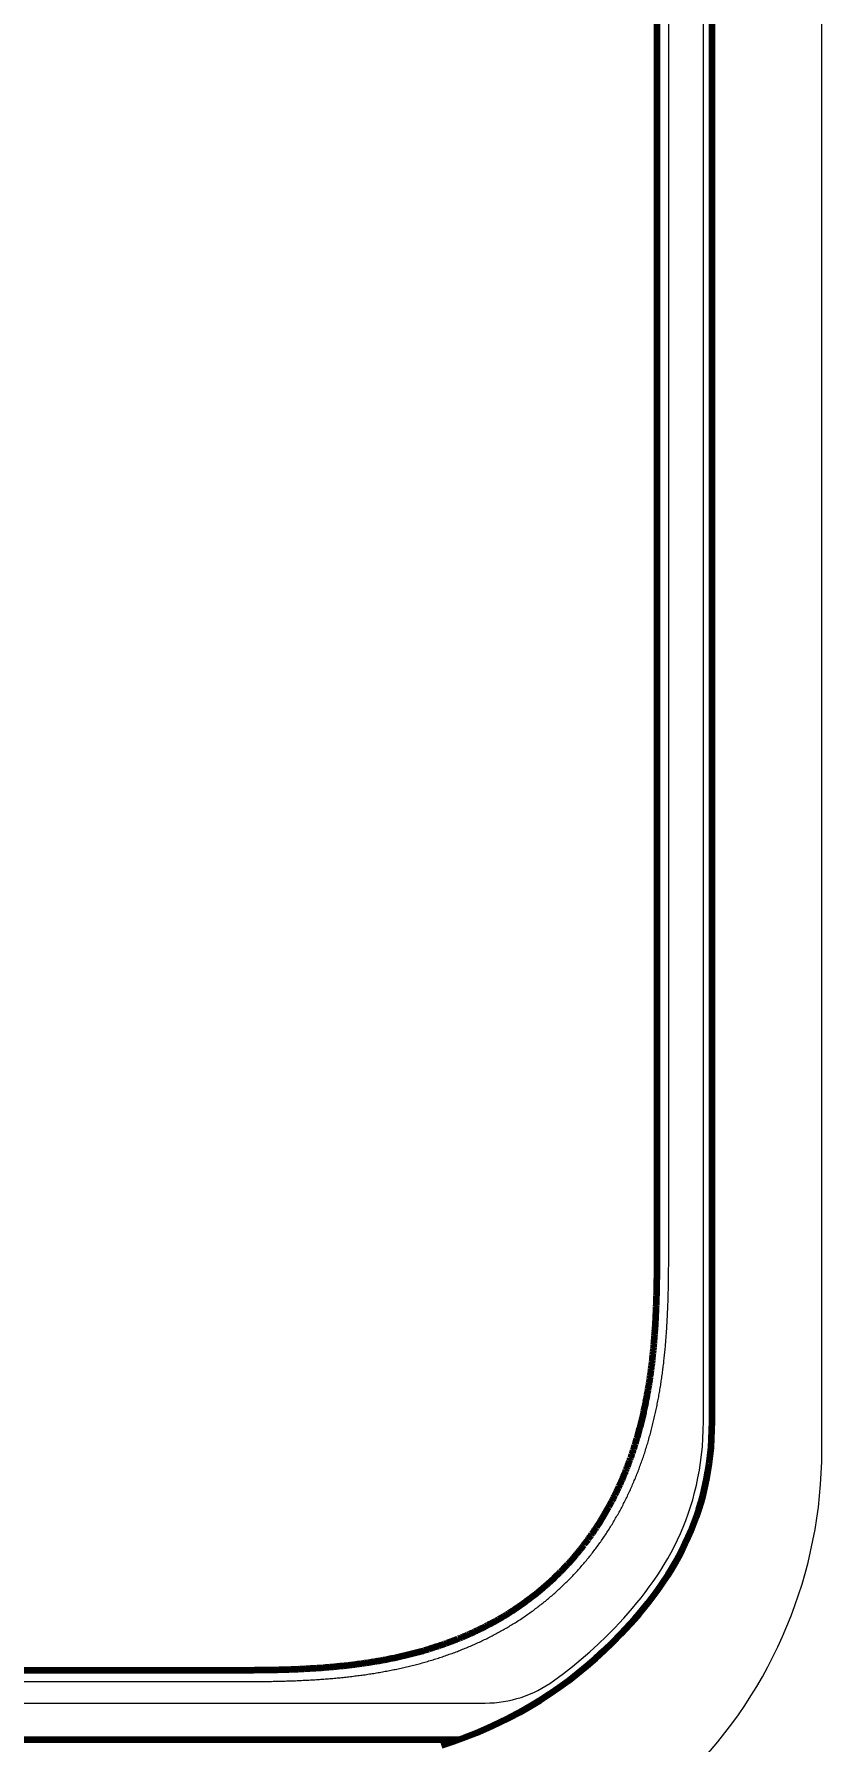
# Model space of a CAD drawing. Header units: millimetres. Extents: x 1773 to 2105, y 395 to 649.
# Drawn here: x 1850.51 to 1864.14, y 512.66 to 542.21 of the extents above; entities that cross this region are included whole.
import ezdxf

# ---------------------------------------------------------------- set-up
doc = ezdxf.new("R2010")
doc.units = ezdxf.units.MM
for name, color, linetype, lineweight in [('AA.drawing', 7, 'Continuous', 100), ('CG', 3, 'Continuous', 20), ('P_ENCAP.drawing', 30, 'Continuous', 100), ('P_OLED.drawing', 3, 'Continuous', 100), ('POL', 202, 'Continuous', 5)]:
    doc.layers.add(name, color=color, linetype=linetype, lineweight=lineweight)
doc.layers.add('DST', color=253, linetype='Continuous')
doc.styles.add('宋体', font='')
doc.styles.get('宋体').set_extended_font_data('SimSun')
doc.dimstyles.new('Z0.8', dxfattribs={"dimscale": 0.8, "dimtxt": 2.5, "dimasz": 2.2, "dimexe": 1.25, "dimexo": 0.625, "dimtad": 0, "dimdsep": 46, "dimtxsty": '宋体', "dimcen": 2.5, "dimadec": 0, "dimazin": 0, "dimtfac": 1, "dimtmove": 0, "dimatfit": 3, "dimfxl": 1, "dimlwd": 25, "dimlwe": 25, "dimarcsym": 0})

# ---------------------------------------------------------------- blocks, each defined once
blk = doc.blocks.new('*D12')
at = {"layer": 'Defpoints', "color": 0, "ltscale": 0.1}
for p in [(1861.294, 561.651), (1822.904, 531.079), (1861.294, 529.648)]:
    blk.add_point(p, dxfattribs=at)
at = {"layer": 'DST', "color": 3, "linetype": 'ByBlock', "lineweight": 25, "ltscale": 0.1}
for p, q in [((1822.904, 531.579), (1822.904, 562.651)), ((1861.294, 530.148), (1861.294, 562.651)), ((1824.664, 561.651), (1835.252, 561.651)), ((1859.534, 561.651), (1848.945, 561.651))]:
    blk.add_line(p, q, dxfattribs=at)
at = {"layer": 'DST', "color": 3, "ltscale": 0.1}
for points in [[(1824.664, 561.944), (1824.664, 561.358), (1822.904, 561.651)], [(1859.534, 561.944), (1859.534, 561.358), (1861.294, 561.651)]]:
    blk.add_solid(points, dxfattribs=at)
at = {"layer": 'DST', "color": 4, "ltscale": 0.1, "insert": (1842.099, 561.651), "char_height": 2, "attachment_point": 5, "style": '宋体'}
blk.add_mtext('A.A 38.39', dxfattribs=at)

msp = doc.modelspace()

# ---------------------------------------------------------------- linework, layer by layer
at = {"layer": 'AA.drawing', "color": 7, "linetype": 'Continuous', "lineweight": 100}
msp.add_lwpolyline([(1830.352, 513.903), (1853.845, 513.903), (1853.871, 513.903), (1853.897, 513.903), (1853.922, 513.903), (1853.948, 513.903), (1853.974, 513.903), (1854, 513.903), (1854.026, 513.903), (1854.051, 513.903), (1854.077, 513.903), (1854.129, 513.904), (1854.154, 513.904), (1854.18, 513.904), (1854.206, 513.904), (1854.232, 513.904), (1854.257, 513.904), (1854.283, 513.904), (1854.309, 513.904), (1854.335, 513.905), (1854.36, 513.905), (1854.386, 513.905), (1854.412, 513.905), (1854.438, 513.906), (1854.463, 513.906), (1854.489, 513.906), (1854.515, 513.907), (1854.54, 513.907), (1854.566, 513.907), (1854.592, 513.908), (1854.617, 513.908), (1854.643, 513.909), (1854.669, 513.909), (1854.694, 513.91), (1854.72, 513.91), (1854.746, 513.911), (1854.771, 513.912), (1854.797, 513.912), (1854.823, 513.913), (1854.848, 513.914), (1854.874, 513.915), (1854.899, 513.915), (1854.925, 513.916), (1854.951, 513.917), (1854.976, 513.918), (1855.002, 513.919), (1855.027, 513.92), (1855.053, 513.921), (1855.078, 513.922), (1855.104, 513.923), (1855.129, 513.924), (1855.155, 513.926), (1855.18, 513.927), (1855.206, 513.928), (1855.231, 513.929), (1855.256, 513.931), (1855.282, 513.932), (1855.307, 513.934), (1855.333, 513.935), (1855.358, 513.937), (1855.383, 513.938), (1855.409, 513.94), (1855.434, 513.942), (1855.459, 513.944), (1855.485, 513.945), (1855.51, 513.947), (1855.535, 513.949), (1855.56, 513.951), (1855.585, 513.953), (1855.611, 513.955), (1855.636, 513.957), (1855.661, 513.96), (1855.686, 513.962), (1855.711, 513.964), (1855.736, 513.966), (1855.761, 513.969), (1855.786, 513.971), (1855.812, 513.974), (1855.837, 513.976), (1855.862, 513.979), (1855.887, 513.982), (1855.911, 513.984), (1855.936, 513.987), (1855.961, 513.99), (1855.986, 513.993), (1856.011, 513.996), (1856.036, 513.999), (1856.061, 514.002), (1856.086, 514.005), (1856.11, 514.009), (1856.135, 514.012), (1856.16, 514.015), (1856.184, 514.019), (1856.209, 514.022), (1856.234, 514.026), (1856.258, 514.03), (1856.283, 514.033), (1856.307, 514.037), (1856.332, 514.041), (1856.357, 514.045), (1856.381, 514.049), (1856.405, 514.053), (1856.43, 514.057), (1856.454, 514.061), (1856.479, 514.065), (1856.503, 514.07), (1856.527, 514.074), (1856.552, 514.078), (1856.576, 514.083), (1856.6, 514.088), (1856.624, 514.092), (1856.648, 514.097), (1856.672, 514.102), (1856.696, 514.107), (1856.721, 514.112), (1856.745, 514.117), (1856.769, 514.122), (1856.792, 514.127), (1856.816, 514.132), (1856.84, 514.137), (1856.864, 514.143), (1856.888, 514.148), (1856.912, 514.154), (1856.935, 514.159), (1856.959, 514.165), (1856.983, 514.171), (1857.006, 514.177), (1857.03, 514.183), (1857.054, 514.189), (1857.077, 514.195), (1857.101, 514.201), (1857.124, 514.207), (1857.147, 514.213), (1857.171, 514.22), (1857.194, 514.226), (1857.217, 514.233), (1857.241, 514.239), (1857.264, 514.246), (1857.287, 514.253), (1857.31, 514.26), (1857.333, 514.267), (1857.356, 514.274), (1857.379, 514.281), (1857.402, 514.288), (1857.425, 514.295), (1857.448, 514.303), (1857.471, 514.31), (1857.493, 514.317), (1857.516, 514.325), (1857.539, 514.333), (1857.561, 514.34), (1857.584, 514.348), (1857.607, 514.356), (1857.629, 514.364), (1857.652, 514.372), (1857.674, 514.38), (1857.696, 514.388), (1857.719, 514.397), (1857.741, 514.405), (1857.763, 514.414), (1857.785, 514.422), (1857.807, 514.431), (1857.829, 514.439), (1857.851, 514.448), (1857.873, 514.457), (1857.895, 514.466), (1857.917, 514.475), (1857.939, 514.484), (1857.961, 514.493), (1857.982, 514.503), (1858.004, 514.512), (1858.026, 514.521), (1858.047, 514.531), (1858.069, 514.541), (1858.09, 514.55), (1858.112, 514.56), (1858.133, 514.57), (1858.154, 514.58), (1858.176, 514.59), (1858.197, 514.6), (1858.218, 514.61), (1858.239, 514.62), (1858.26, 514.631), (1858.281, 514.641), (1858.302, 514.652), (1858.323, 514.662), (1858.343, 514.673), (1858.364, 514.684), (1858.385, 514.695), (1858.405, 514.705), (1858.426, 514.716), (1858.446, 514.728), (1858.467, 514.739), (1858.487, 514.75), (1858.508, 514.761), (1858.528, 514.773), (1858.548, 514.784), (1858.568, 514.796), (1858.588, 514.808), (1858.608, 514.819), (1858.628, 514.831), (1858.648, 514.843), (1858.668, 514.855), (1858.688, 514.867), (1858.707, 514.879), (1858.727, 514.892), (1858.747, 514.904), (1858.766, 514.916), (1858.785, 514.929), (1858.805, 514.941), (1858.824, 514.954), (1858.843, 514.967), (1858.863, 514.98), (1858.882, 514.993), (1858.901, 515.006), (1858.92, 515.019), (1858.939, 515.032), (1858.958, 515.045), (1858.976, 515.058), (1858.995, 515.072), (1859.014, 515.085), (1859.032, 515.099), (1859.051, 515.112), (1859.069, 515.126), (1859.088, 515.14), (1859.106, 515.154), (1859.124, 515.168), (1859.142, 515.182), (1859.161, 515.196), (1859.179, 515.21), (1859.197, 515.224), (1859.215, 515.239), (1859.232, 515.253), (1859.25, 515.268), (1859.268, 515.282), (1859.285, 515.297), (1859.303, 515.312), (1859.32, 515.327), (1859.338, 515.342), (1859.355, 515.357), (1859.372, 515.372), (1859.39, 515.387), (1859.407, 515.402), (1859.424, 515.417), (1859.441, 515.433), (1859.458, 515.448), (1859.474, 515.464), (1859.491, 515.479), (1859.508, 515.495), (1859.524, 515.511), (1859.541, 515.527), (1859.557, 515.543), (1859.574, 515.559), (1859.59, 515.575), (1859.606, 515.591), (1859.623, 515.607), (1859.639, 515.623), (1859.655, 515.64), (1859.671, 515.656), (1859.686, 515.673), (1859.702, 515.689), (1859.718, 515.706), (1859.733, 515.723), (1859.749, 515.739), (1859.764, 515.756), (1859.78, 515.773), (1859.795, 515.79), (1859.81, 515.807), (1859.826, 515.825), (1859.841, 515.842), (1859.856, 515.859), (1859.87, 515.877), (1859.885, 515.894), (1859.9, 515.912), (1859.915, 515.929), (1859.929, 515.947), (1859.944, 515.965), (1859.958, 515.983), (1859.973, 516), (1859.987, 516.018), (1860.001, 516.037), (1860.015, 516.055), (1860.029, 516.073), (1860.043, 516.091), (1860.057, 516.109), (1860.071, 516.128), (1860.085, 516.146), (1860.098, 516.165), (1860.112, 516.183), (1860.125, 516.202), (1860.139, 516.221), (1860.152, 516.24), (1860.165, 516.258), (1860.178, 516.277), (1860.192, 516.296), (1860.205, 516.315), (1860.217, 516.334), (1860.23, 516.354), (1860.243, 516.373), (1860.256, 516.392), (1860.268, 516.412), (1860.281, 516.431), (1860.293, 516.451), (1860.306, 516.47), (1860.318, 516.49), (1860.33, 516.509), (1860.342, 516.529), (1860.354, 516.549), (1860.366, 516.569), (1860.378, 516.589), (1860.39, 516.609), (1860.401, 516.629), (1860.413, 516.649), (1860.424, 516.669), (1860.436, 516.69), (1860.447, 516.71), (1860.458, 516.73), (1860.47, 516.751), (1860.481, 516.771), (1860.492, 516.792), (1860.503, 516.812), (1860.513, 516.833), (1860.524, 516.854), (1860.535, 516.875), (1860.545, 516.895), (1860.556, 516.916), (1860.566, 516.937), (1860.577, 516.958), (1860.587, 516.979), (1860.597, 517), (1860.607, 517.022), (1860.617, 517.043), (1860.627, 517.064), (1860.637, 517.085), (1860.647, 517.107), (1860.657, 517.128), (1860.666, 517.15), (1860.676, 517.171), (1860.685, 517.193), (1860.695, 517.215), (1860.704, 517.236), (1860.713, 517.258), (1860.722, 517.28), (1860.731, 517.302), (1860.74, 517.324), (1860.749, 517.346), (1860.758, 517.368), (1860.766, 517.39), (1860.775, 517.412), (1860.784, 517.434), (1860.792, 517.456), (1860.8, 517.478), (1860.809, 517.501), (1860.817, 517.523), (1860.825, 517.546), (1860.833, 517.568), (1860.841, 517.59), (1860.849, 517.613), (1860.857, 517.636), (1860.864, 517.658), (1860.872, 517.681), (1860.88, 517.704), (1860.887, 517.726), (1860.895, 517.749), (1860.902, 517.772), (1860.909, 517.795), (1860.916, 517.818), (1860.923, 517.841), (1860.93, 517.864), (1860.937, 517.887), (1860.944, 517.91), (1860.951, 517.933), (1860.958, 517.957), (1860.964, 517.98), (1860.971, 518.003), (1860.977, 518.026), (1860.984, 518.05), (1860.99, 518.073), (1860.996, 518.097), (1861.002, 518.12), (1861.008, 518.144), (1861.014, 518.167), (1861.02, 518.191), (1861.026, 518.214), (1861.032, 518.238), (1861.038, 518.262), (1861.043, 518.285), (1861.049, 518.309), (1861.054, 518.333), (1861.06, 518.357), (1861.065, 518.381), (1861.07, 518.405), (1861.075, 518.429), (1861.08, 518.453), (1861.086, 518.477), (1861.09, 518.501), (1861.095, 518.525), (1861.1, 518.549), (1861.105, 518.573), (1861.11, 518.597), (1861.114, 518.621), (1861.119, 518.646), (1861.123, 518.67), (1861.128, 518.694), (1861.132, 518.718), (1861.136, 518.743), (1861.14, 518.767), (1861.144, 518.792), (1861.148, 518.816), (1861.152, 518.841), (1861.156, 518.865), (1861.16, 518.89), (1861.164, 518.914), (1861.168, 518.939), (1861.171, 518.963), (1861.175, 518.988), (1861.178, 519.013), (1861.182, 519.037), (1861.185, 519.062), (1861.188, 519.087), (1861.192, 519.112), (1861.195, 519.136), (1861.198, 519.161), (1861.201, 519.186), (1861.204, 519.211), (1861.207, 519.236), (1861.21, 519.261), (1861.213, 519.286), (1861.215, 519.311), (1861.218, 519.336), (1861.221, 519.361), (1861.223, 519.386), (1861.226, 519.411), (1861.228, 519.436), (1861.231, 519.461), (1861.233, 519.486), (1861.235, 519.511), (1861.238, 519.536), (1861.24, 519.561), (1861.242, 519.586), (1861.244, 519.612), (1861.246, 519.637), (1861.248, 519.662), (1861.25, 519.687), (1861.252, 519.713), (1861.254, 519.738), (1861.255, 519.763), (1861.257, 519.788), (1861.259, 519.814), (1861.26, 519.839), (1861.262, 519.865), (1861.263, 519.89), (1861.265, 519.915), (1861.266, 519.941), (1861.268, 519.966), (1861.269, 519.992), (1861.27, 520.017), (1861.272, 520.042), (1861.273, 520.068), (1861.274, 520.093), (1861.275, 520.119), (1861.276, 520.144), (1861.277, 520.17), (1861.278, 520.195), (1861.279, 520.221), (1861.28, 520.247), (1861.281, 520.272), (1861.282, 520.298), (1861.283, 520.323), (1861.283, 520.349), (1861.284, 520.374), (1861.285, 520.4), (1861.285, 520.426), (1861.286, 520.451), (1861.287, 520.477), (1861.287, 520.503), (1861.288, 520.528), (1861.288, 520.554), (1861.289, 520.58), (1861.289, 520.605), (1861.29, 520.631), (1861.29, 520.657), (1861.291, 520.682), (1861.291, 520.708), (1861.291, 520.734), (1861.291, 520.76), (1861.292, 520.785), (1861.292, 520.811), (1861.292, 520.837), (1861.292, 520.862), (1861.293, 520.888), (1861.293, 520.914), (1861.293, 520.94), (1861.293, 520.965), (1861.293, 520.991), (1861.293, 521.017), (1861.294, 521.043), (1861.294, 521.068), (1861.294, 521.12), (1861.294, 521.146), (1861.294, 521.172), (1861.294, 521.197), (1861.294, 521.223), (1861.294, 521.249), (1861.294, 521.275), (1861.294, 521.3), (1861.294, 521.326), (1861.294, 521.352), (1861.294, 544.845)], dxfattribs=at)
at = {"layer": 'CG', "color": 3, "linetype": 'Continuous'}
msp.add_lwpolyline([(1820.054, 517.703, 0.414214), (1828.004, 509.753), (1856.194, 509.753, 0.414214), (1864.144, 517.703), (1864.144, 547.193, 0.414214), (1856.194, 555.143), (1828.004, 555.143, 0.414214), (1820.054, 547.193)], format="xyb", close=True, dxfattribs=at)
msp.add_lwpolyline([(1830.352, 513.703), (1853.845, 513.703, 0.000097), (1853.845, 513.703), (1853.871, 513.703), (1853.897, 513.703), (1853.923, 513.703), (1853.948, 513.703), (1853.974, 513.703), (1854, 513.703), (1854.026, 513.703), (1854.052, 513.703), (1854.078, 513.703), (1854.129, 513.704), (1854.155, 513.704), (1854.181, 513.704), (1854.207, 513.704), (1854.233, 513.704), (1854.259, 513.704), (1854.284, 513.704), (1854.31, 513.704), (1854.336, 513.705), (1854.362, 513.705), (1854.388, 513.705), (1854.414, 513.705), (1854.44, 513.706), (1854.466, 513.706), (1854.492, 513.706), (1854.517, 513.707), (1854.543, 513.707), (1854.569, 513.707), (1854.595, 513.708), (1854.621, 513.708), (1854.647, 513.709), (1854.673, 513.709), (1854.699, 513.71), (1854.725, 513.71), (1854.751, 513.711), (1854.777, 513.712), (1854.802, 513.712), (1854.828, 513.713), (1854.854, 513.714), (1854.88, 513.715), (1854.906, 513.715), (1854.932, 513.716), (1854.958, 513.717), (1854.983, 513.718), (1855.009, 513.719), (1855.035, 513.72), (1855.061, 513.721), (1855.087, 513.722), (1855.113, 513.723), (1855.138, 513.725), (1855.164, 513.726), (1855.19, 513.727), (1855.216, 513.728), (1855.242, 513.73), (1855.267, 513.731), (1855.293, 513.733), (1855.319, 513.734), (1855.345, 513.736), (1855.37, 513.737), (1855.396, 513.739), (1855.422, 513.741), (1855.448, 513.742), (1855.473, 513.744), (1855.499, 513.746), (1855.525, 513.748), (1855.55, 513.75), (1855.576, 513.752), (1855.602, 513.754), (1855.627, 513.756), (1855.653, 513.758), (1855.679, 513.76), (1855.704, 513.763), (1855.73, 513.765), (1855.755, 513.767), (1855.781, 513.77), (1855.806, 513.772), (1855.832, 513.775), (1855.857, 513.777), (1855.883, 513.78), (1855.908, 513.783), (1855.934, 513.786), (1855.959, 513.789), (1855.984, 513.792), (1856.01, 513.794), (1856.035, 513.798), (1856.061, 513.801), (1856.086, 513.804), (1856.111, 513.807), (1856.137, 513.81), (1856.162, 513.814), (1856.187, 513.817), (1856.212, 513.821), (1856.237, 513.824), (1856.263, 513.828), (1856.288, 513.832), (1856.313, 513.836), (1856.338, 513.839), (1856.363, 513.843), (1856.388, 513.847), (1856.413, 513.851), (1856.438, 513.855), (1856.463, 513.86), (1856.488, 513.864), (1856.513, 513.868), (1856.538, 513.873), (1856.563, 513.877), (1856.588, 513.882), (1856.613, 513.886), (1856.638, 513.891), (1856.662, 513.896), (1856.687, 513.901), (1856.712, 513.906), (1856.737, 513.911), (1856.761, 513.916), (1856.786, 513.921), (1856.81, 513.926), (1856.835, 513.931), (1856.86, 513.937), (1856.884, 513.942), (1856.909, 513.948), (1856.933, 513.953), (1856.957, 513.959), (1856.982, 513.965), (1857.006, 513.971), (1857.03, 513.977), (1857.055, 513.983), (1857.079, 513.989), (1857.103, 513.995), (1857.127, 514.001), (1857.152, 514.008), (1857.176, 514.014), (1857.2, 514.02), (1857.224, 514.027), (1857.248, 514.034), (1857.272, 514.04), (1857.296, 514.047), (1857.32, 514.054), (1857.343, 514.061), (1857.367, 514.068), (1857.391, 514.075), (1857.415, 514.082), (1857.438, 514.09), (1857.462, 514.097), (1857.486, 514.105), (1857.509, 514.112), (1857.533, 514.12), (1857.556, 514.128), (1857.58, 514.135), (1857.603, 514.143), (1857.626, 514.151), (1857.65, 514.159), (1857.673, 514.167), (1857.696, 514.176), (1857.719, 514.184), (1857.743, 514.192), (1857.766, 514.201), (1857.789, 514.209), (1857.812, 514.218), (1857.835, 514.227), (1857.857, 514.236), (1857.88, 514.244), (1857.903, 514.253), (1857.926, 514.263), (1857.949, 514.272), (1857.971, 514.281), (1857.994, 514.29), (1858.016, 514.3), (1858.039, 514.309), (1858.061, 514.319), (1858.084, 514.329), (1858.106, 514.338), (1858.128, 514.348), (1858.151, 514.358), (1858.173, 514.368), (1858.195, 514.378), (1858.217, 514.388), (1858.239, 514.399), (1858.261, 514.409), (1858.283, 514.42), (1858.305, 514.43), (1858.327, 514.441), (1858.349, 514.451), (1858.37, 514.462), (1858.392, 514.473), (1858.414, 514.484), (1858.435, 514.495), (1858.457, 514.506), (1858.478, 514.518), (1858.499, 514.529), (1858.521, 514.54), (1858.542, 514.552), (1858.563, 514.563), (1858.584, 514.575), (1858.605, 514.587), (1858.626, 514.599), (1858.647, 514.611), (1858.668, 514.623), (1858.689, 514.635), (1858.71, 514.647), (1858.731, 514.659), (1858.751, 514.672), (1858.772, 514.684), (1858.792, 514.697), (1858.813, 514.709), (1858.833, 514.722), (1858.854, 514.735), (1858.874, 514.748), (1858.894, 514.761), (1858.914, 514.774), (1858.934, 514.787), (1858.954, 514.8), (1858.974, 514.814), (1858.994, 514.827), (1859.014, 514.841), (1859.034, 514.854), (1859.053, 514.868), (1859.073, 514.882), (1859.092, 514.895), (1859.112, 514.909), (1859.131, 514.923), (1859.151, 514.937), (1859.17, 514.952), (1859.189, 514.966), (1859.208, 514.98), (1859.227, 514.995), (1859.246, 515.009), (1859.265, 515.024), (1859.284, 515.039), (1859.303, 515.053), (1859.321, 515.068), (1859.34, 515.083), (1859.359, 515.098), (1859.377, 515.113), (1859.395, 515.128), (1859.414, 515.144), (1859.432, 515.159), (1859.45, 515.174), (1859.468, 515.19), (1859.486, 515.206), (1859.504, 515.221), (1859.522, 515.237), (1859.54, 515.253), (1859.558, 515.269), (1859.575, 515.285), (1859.593, 515.301), (1859.611, 515.317), (1859.628, 515.333), (1859.645, 515.35), (1859.663, 515.366), (1859.68, 515.383), (1859.697, 515.399), (1859.714, 515.416), (1859.731, 515.432), (1859.748, 515.449), (1859.765, 515.466), (1859.781, 515.483), (1859.798, 515.5), (1859.815, 515.517), (1859.831, 515.535), (1859.847, 515.552), (1859.864, 515.569), (1859.88, 515.587), (1859.896, 515.604), (1859.912, 515.622), (1859.928, 515.639), (1859.944, 515.657), (1859.96, 515.675), (1859.976, 515.693), (1859.992, 515.711), (1860.007, 515.729), (1860.023, 515.747), (1860.038, 515.765), (1860.053, 515.783), (1860.069, 515.802), (1860.084, 515.82), (1860.099, 515.839), (1860.114, 515.857), (1860.129, 515.876), (1860.144, 515.894), (1860.159, 515.913), (1860.173, 515.932), (1860.188, 515.951), (1860.202, 515.97), (1860.217, 515.989), (1860.231, 516.008), (1860.245, 516.027), (1860.26, 516.047), (1860.274, 516.066), (1860.288, 516.085), (1860.302, 516.105), (1860.316, 516.124), (1860.329, 516.144), (1860.343, 516.164), (1860.357, 516.183), (1860.37, 516.203), (1860.383, 516.223), (1860.397, 516.243), (1860.41, 516.263), (1860.423, 516.283), (1860.436, 516.303), (1860.449, 516.323), (1860.462, 516.344), (1860.475, 516.364), (1860.488, 516.384), (1860.5, 516.405), (1860.513, 516.425), (1860.525, 516.446), (1860.538, 516.467), (1860.55, 516.487), (1860.562, 516.508), (1860.574, 516.529), (1860.586, 516.55), (1860.598, 516.571), (1860.61, 516.592), (1860.622, 516.613), (1860.634, 516.634), (1860.645, 516.655), (1860.657, 516.676), (1860.668, 516.698), (1860.68, 516.719), (1860.691, 516.74), (1860.702, 516.762), (1860.713, 516.783), (1860.724, 516.805), (1860.735, 516.827), (1860.746, 516.848), (1860.756, 516.87), (1860.767, 516.892), (1860.778, 516.914), (1860.788, 516.936), (1860.798, 516.958), (1860.809, 516.98), (1860.819, 517.002), (1860.829, 517.024), (1860.839, 517.046), (1860.849, 517.069), (1860.859, 517.091), (1860.869, 517.113), (1860.878, 517.136), (1860.888, 517.158), (1860.897, 517.181), (1860.907, 517.203), (1860.916, 517.226), (1860.925, 517.248), (1860.935, 517.271), (1860.944, 517.294), (1860.953, 517.317), (1860.962, 517.34), (1860.97, 517.362), (1860.979, 517.385), (1860.988, 517.408), (1860.996, 517.431), (1861.005, 517.455), (1861.013, 517.478), (1861.022, 517.501), (1861.03, 517.524), (1861.038, 517.547), (1861.046, 517.571), (1861.054, 517.594), (1861.062, 517.617), (1861.07, 517.641), (1861.077, 517.664), (1861.085, 517.688), (1861.092, 517.711), (1861.1, 517.735), (1861.107, 517.759), (1861.115, 517.782), (1861.122, 517.806), (1861.129, 517.83), (1861.136, 517.854), (1861.143, 517.878), (1861.15, 517.901), (1861.157, 517.925), (1861.163, 517.949), (1861.17, 517.973), (1861.177, 517.997), (1861.183, 518.021), (1861.19, 518.046), (1861.196, 518.07), (1861.202, 518.094), (1861.208, 518.118), (1861.214, 518.142), (1861.22, 518.167), (1861.226, 518.191), (1861.232, 518.215), (1861.238, 518.24), (1861.244, 518.264), (1861.249, 518.289), (1861.255, 518.313), (1861.26, 518.338), (1861.266, 518.362), (1861.271, 518.387), (1861.276, 518.411), (1861.281, 518.436), (1861.286, 518.461), (1861.291, 518.485), (1861.296, 518.51), (1861.301, 518.535), (1861.306, 518.56), (1861.311, 518.584), (1861.315, 518.609), (1861.32, 518.634), (1861.324, 518.659), (1861.329, 518.684), (1861.333, 518.709), (1861.337, 518.734), (1861.342, 518.759), (1861.346, 518.784), (1861.35, 518.809), (1861.354, 518.834), (1861.358, 518.859), (1861.362, 518.884), (1861.365, 518.909), (1861.369, 518.934), (1861.373, 518.96), (1861.376, 518.985), (1861.38, 519.01), (1861.383, 519.035), (1861.387, 519.061), (1861.39, 519.086), (1861.393, 519.111), (1861.396, 519.137), (1861.4, 519.162), (1861.403, 519.187), (1861.406, 519.213), (1861.409, 519.238), (1861.411, 519.263), (1861.414, 519.289), (1861.417, 519.314), (1861.42, 519.34), (1861.422, 519.365), (1861.425, 519.391), (1861.427, 519.416), (1861.43, 519.442), (1861.432, 519.467), (1861.435, 519.493), (1861.437, 519.519), (1861.439, 519.544), (1861.441, 519.57), (1861.443, 519.595), (1861.445, 519.621), (1861.447, 519.647), (1861.449, 519.672), (1861.451, 519.698), (1861.453, 519.724), (1861.455, 519.75), (1861.457, 519.775), (1861.458, 519.801), (1861.46, 519.827), (1861.462, 519.852), (1861.463, 519.878), (1861.465, 519.904), (1861.466, 519.93), (1861.467, 519.955), (1861.469, 519.981), (1861.47, 520.007), (1861.471, 520.033), (1861.473, 520.059), (1861.474, 520.084), (1861.475, 520.11), (1861.476, 520.136), (1861.477, 520.162), (1861.478, 520.188), (1861.479, 520.214), (1861.48, 520.239), (1861.481, 520.265), (1861.482, 520.291), (1861.482, 520.317), (1861.483, 520.343), (1861.484, 520.369), (1861.485, 520.395), (1861.485, 520.421), (1861.486, 520.446), (1861.487, 520.472), (1861.487, 520.498), (1861.488, 520.524), (1861.488, 520.55), (1861.489, 520.576), (1861.489, 520.602), (1861.49, 520.628), (1861.49, 520.654), (1861.49, 520.68), (1861.491, 520.705), (1861.491, 520.731), (1861.491, 520.757), (1861.492, 520.783), (1861.492, 520.809), (1861.492, 520.835), (1861.492, 520.861), (1861.493, 520.887), (1861.493, 520.913), (1861.493, 520.938), (1861.493, 520.964), (1861.493, 520.99), (1861.493, 521.016), (1861.494, 521.042), (1861.494, 521.068), (1861.494, 521.119), (1861.494, 521.145), (1861.494, 521.171), (1861.494, 521.197), (1861.494, 521.223), (1861.494, 521.249), (1861.494, 521.275), (1861.494, 521.3), (1861.494, 521.326), (1861.494, 521.352), (1861.494, 544.845)], format="xyb", dxfattribs=at)
at = {"layer": 'P_ENCAP.drawing', "color": 30, "linetype": 'Continuous', "lineweight": 100}
msp.add_lwpolyline([(1826.337, 512.703), (1857.86, 512.703), (1857.969, 512.742), (1858.167, 512.82), (1858.361, 512.903), (1858.55, 512.99), (1858.735, 513.081), (1858.916, 513.177), (1859.093, 513.278), (1859.266, 513.383), (1859.435, 513.493), (1859.601, 513.607), (1859.763, 513.725), (1859.921, 513.848), (1860.077, 513.976), (1860.229, 514.108), (1860.378, 514.244), (1860.524, 514.385), (1860.667, 514.53), (1860.748, 514.615), (1860.827, 514.701), (1860.906, 514.789), (1860.983, 514.879), (1861.059, 514.97), (1861.134, 515.062), (1861.207, 515.157), (1861.278, 515.253), (1861.348, 515.351), (1861.416, 515.451), (1861.482, 515.552), (1861.546, 515.656), (1861.608, 515.762), (1861.667, 515.869), (1861.725, 515.979), (1861.78, 516.091), (1861.832, 516.205), (1861.882, 516.321), (1861.929, 516.439), (1861.973, 516.56), (1862.014, 516.683), (1862.052, 516.808), (1862.087, 516.936), (1862.119, 517.066), (1862.148, 517.199), (1862.173, 517.335), (1862.194, 517.473), (1862.212, 517.613), (1862.226, 517.757), (1862.236, 517.903), (1862.242, 518.052), (1862.244, 518.204), (1862.244, 546.794)], dxfattribs=at)
at = {"layer": 'P_OLED.drawing', "color": 3, "linetype": 'Continuous', "lineweight": 100}
msp.add_lwpolyline([(1857.559, 512.601), (1857.766, 512.669), (1857.969, 512.742), (1858.167, 512.82), (1858.361, 512.903), (1858.55, 512.99), (1858.735, 513.081), (1858.916, 513.177), (1859.093, 513.278), (1859.266, 513.383), (1859.435, 513.493), (1859.601, 513.607), (1859.763, 513.725), (1859.921, 513.848), (1860.077, 513.976), (1860.229, 514.108), (1860.378, 514.244), (1860.524, 514.385), (1860.667, 514.53), (1860.748, 514.615), (1860.827, 514.701), (1860.906, 514.789), (1860.983, 514.879), (1861.059, 514.97), (1861.134, 515.062), (1861.207, 515.157), (1861.278, 515.253), (1861.348, 515.351), (1861.416, 515.451), (1861.482, 515.552), (1861.546, 515.656), (1861.608, 515.762), (1861.667, 515.869), (1861.725, 515.979), (1861.78, 516.091), (1861.832, 516.205), (1861.882, 516.321), (1861.929, 516.439), (1861.973, 516.56), (1862.014, 516.683), (1862.052, 516.808), (1862.087, 516.936), (1862.119, 517.066), (1862.148, 517.199), (1862.173, 517.335), (1862.194, 517.473), (1862.212, 517.613), (1862.226, 517.757), (1862.236, 517.903), (1862.242, 518.052), (1862.244, 518.204), (1862.244, 546.794)], dxfattribs=at)
at = {"layer": 'POL', "ltscale": 0.1}
msp.add_lwpolyline([(1825.879, 513.333), (1858.319, 513.333, 0.158984), (1859.498, 513.718), (1859.673, 513.845), (1859.828, 513.966), (1859.98, 514.091), (1860.129, 514.22), (1860.275, 514.354), (1860.419, 514.492), (1860.559, 514.634), (1860.638, 514.717), (1860.716, 514.802), (1860.793, 514.888), (1860.869, 514.976), (1860.943, 515.065), (1861.016, 515.155), (1861.087, 515.248), (1861.157, 515.341), (1861.225, 515.437), (1861.291, 515.534), (1861.355, 515.633), (1861.417, 515.733), (1861.478, 515.836), (1861.535, 515.94), (1861.591, 516.047), (1861.644, 516.155), (1861.695, 516.265), (1861.743, 516.378), (1861.789, 516.493), (1861.831, 516.609), (1861.871, 516.728), (1861.908, 516.85), (1861.942, 516.974), (1861.973, 517.1), (1862, 517.228), (1862.025, 517.36), (1862.045, 517.493), (1862.063, 517.63), (1862.076, 517.769), (1862.086, 517.911), (1862.092, 518.056), (1862.094, 518.205), (1862.094, 546.793)], format="xyb", dxfattribs=at)

# ---------------------------------------------------------------- dimensions: what is measured, and where the dimension line sits
at = {"layer": 'DST', "ltscale": 0.1}
dim = msp.add_linear_dim(base=(1861.294, 561.651), p1=(1822.904, 531.079), p2=(1861.294, 529.648), text='A.A <>', dimstyle='Z0.8', override={"dimfxl": 0.25, "dimarcsym": 1}, dxfattribs=at)
dim.commit()
dim.dimension.update_dxf_attribs({"geometry": '*D12', "text_midpoint": (1842.099, 561.651)})

doc.saveas('drawing.dxf')
